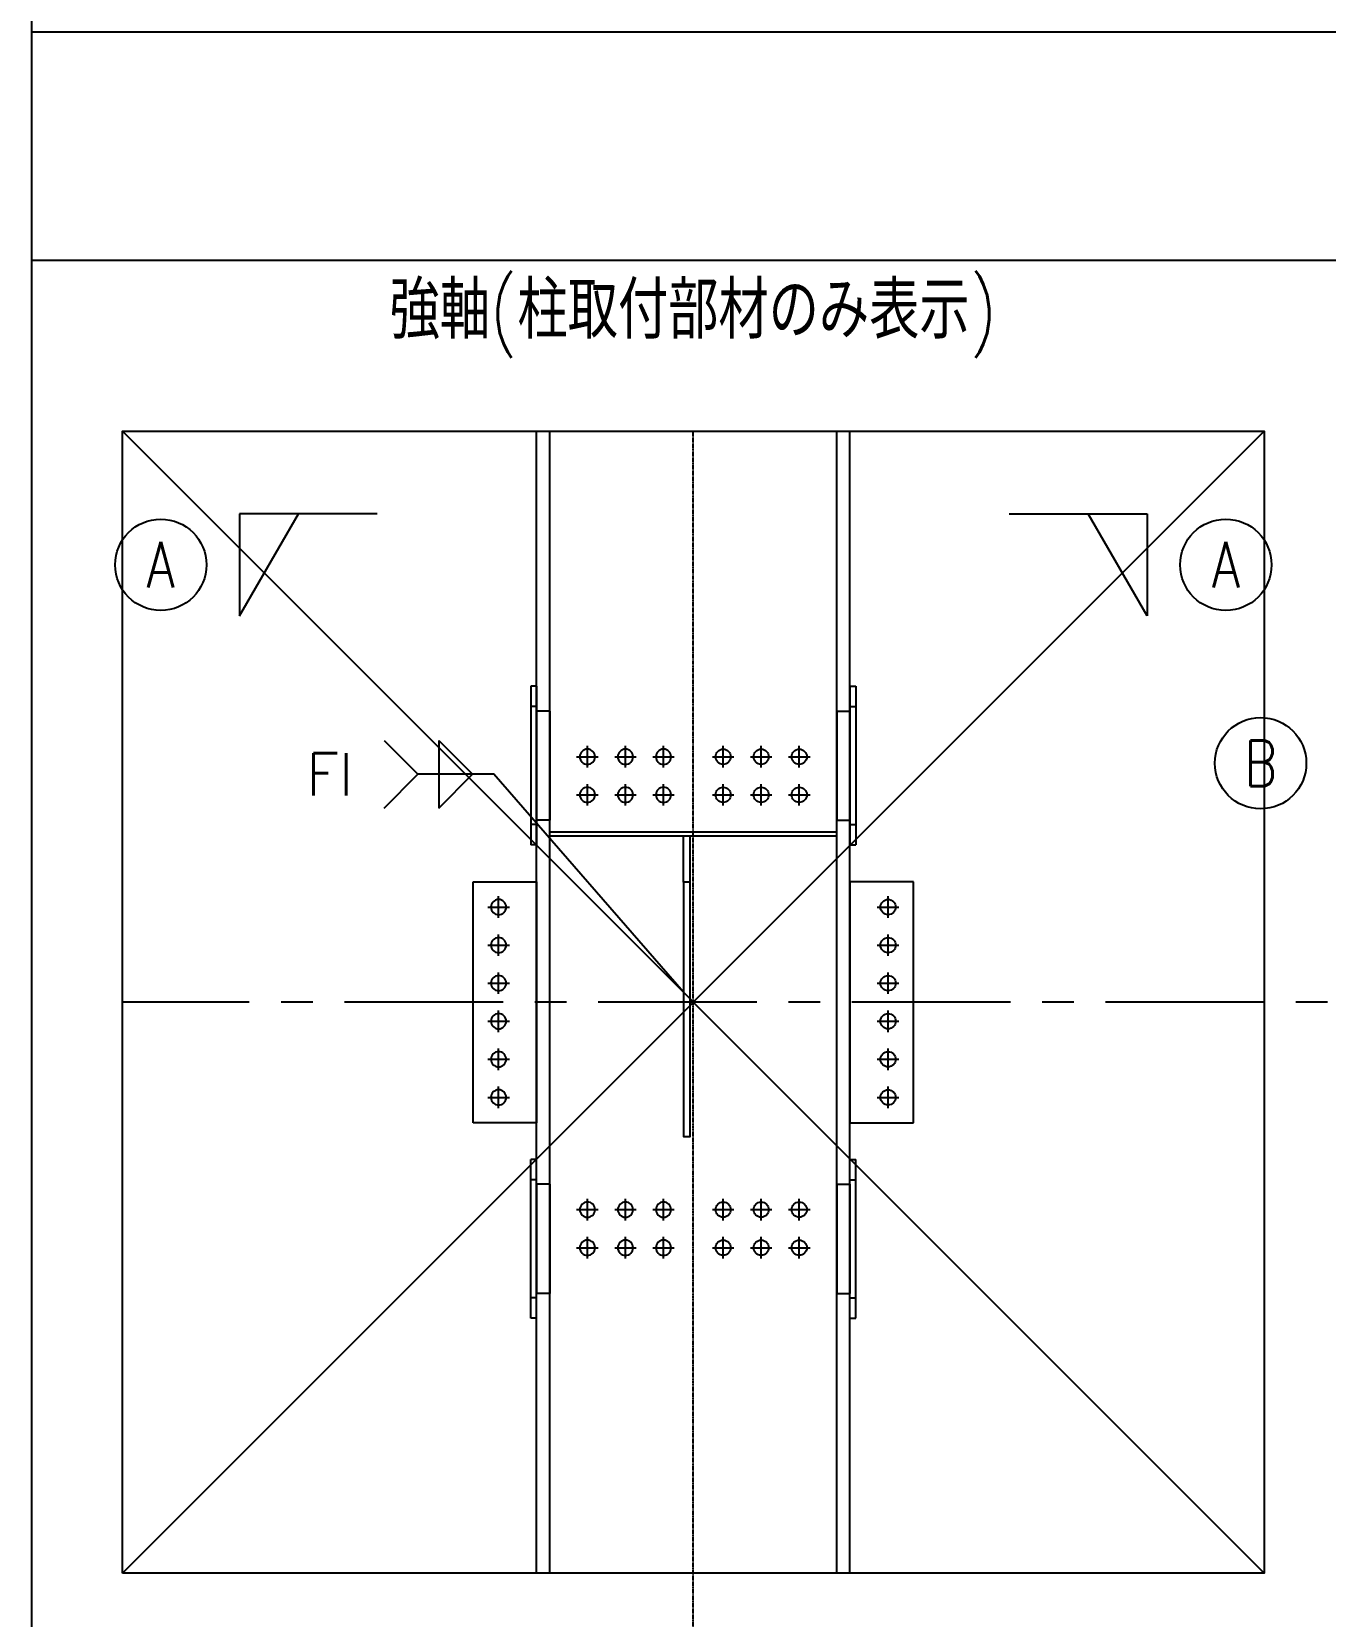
# Model space of a CAD drawing. Extents: x -668440 to 1010955, y -1678500 to 210463.
# Drawn here: x -658440 to -638046, y -1050424 to -1025443 of the extents above; entities that cross this region are included whole.
import ezdxf
from ezdxf.enums import TextEntityAlignment as Align

# ---------------------------------------------------------------- set-up
doc = ezdxf.new("R2010")
doc.units = 0
doc.header["$MEASUREMENT"] = 0
doc.linetypes.add('CENTER', pattern=[2, 1.25, -0.25, 0.25, -0.25])
doc.layers.get('0').update_dxf_attribs({"color": 3, "linetype": 'CONTINUOUS'})
doc.layers.add('00_ADDL', color=253, linetype='CONTINUOUS', plot=False)
for name, color, linetype in [('098', 7, 'CONTINUOUS'), ('100', 5, 'CENTER'), ('_1-1_L-CL', 3, 'CONTINUOUS'), ('_1-3_L-CS', 1, 'CONTINUOUS'), ('_1-B_TXT1', 3, 'CONTINUOUS'), ('_5-6_GS-M', 6, 'CONTINUOUS'), ('BOLT', 4, 'CONTINUOUS'), ('cfhole_d', 7, 'CONTINUOUS'), ('cfhole_u', 7, 'CONTINUOUS'), ('cfr_d', 7, 'CONTINUOUS'), ('cfr_u', 7, 'CONTINUOUS'), ('chole', 7, 'CONTINUOUS'), ('COL_H-494x302x13x21x13', 7, 'CONTINUOUS'), ('cwr_d', 7, 'CONTINUOUS'), ('cwr_u', 7, 'CONTINUOUS'), ('SH400-12-6-0-M22@60(0.0)', 7, 'CONTINUOUS')]:
    doc.layers.add(name, color=color, linetype=linetype)
doc.styles.add('DRACAD', font='txt', dxfattribs={"width": 0.85, "bigfont": 'extfont2'})
doc.styles.add('S000', font='simplex.shx', dxfattribs={"width": 0.7, "bigfont": 'extfont2.shx'})
doc.styles.add('S020', font='simplex.shx', dxfattribs={"width": 0.8, "height": 100, "bigfont": 'extfont2.shx'})

# ---------------------------------------------------------------- blocks, each defined once
blk = doc.blocks.new('剛接合部C1Y')
for p, q in [((-232913.84825, -413694.07507), (-232913.84825, -402309.07507)), ((-231644.77238, -408431.07507), (-232096.77238, -408431.07507)), ((-231644.77238, -408437.07507), (-232096.77238, -408437.07507)), ((-231886.43904, -408509.57507), (-231886.43904, -408437.07507)), ((-231875.77238, -408509.57507), (-231875.77238, -408437.07507))]:
    blk.add_line(p, q)
at = {"layer": '00_ADDL'}
for p, q in [((-232770.77238, -407799.07507), (-230970.77238, -409599.07507)), ((-230970.77238, -407799.07507), (-232770.77238, -409599.07507))]:
    blk.add_line(p, q, dxfattribs=at)
blk.add_lwpolyline([(-232770.77238, -409599.07507), (-232770.77238, -407799.07507), (-230970.77238, -407799.07507), (-230970.77238, -409599.07507)], close=True, dxfattribs=at)
at = {"layer": '100'}
blk.add_line((-231870.77238, -411532.4084), (-231870.77238, -407799.07507), dxfattribs=at)
at = {"layer": '100', "linetype": 'CENTER', "ltscale": 200}
blk.add_line((-226970.77238, -408699.07507), (-232770.77238, -408699.07507), dxfattribs=at)
at = {"layer": '_1-1_L-CL'}
for p, q in [((-232913.84825, -407169.07507), (-226827.6965, -407169.07507)), ((-232913.84825, -407529.07507), (-226827.6965, -407529.07507))]:
    blk.add_line(p, q, dxfattribs=at)
at = {"layer": '_1-3_L-CS'}
for p, q in [((-232368.95384, -407928.97256), (-232586.08899, -407928.97256)), ((-232586.08899, -407928.97256), (-232586.08899, -408090.04234)), ((-232586.08899, -408090.04234), (-232493.09531, -407928.97256)), ((-231372.59092, -407928.97256), (-231155.45576, -407928.97256)), ((-231155.45576, -408090.04234), (-231248.44944, -407928.97256)), ((-231155.45576, -407928.97256), (-231155.45576, -408090.04234))]:
    blk.add_line(p, q, dxfattribs=at)
at = {"layer": '_1-3_L-CS', "transparency": 33554661}
for p, q in [((-232358.16579, -408286.37797), (-232304.83246, -408339.7113)), ((-232271.9912, -408286.37797), (-232218.65787, -408339.7113)), ((-232271.9912, -408286.37797), (-232271.9912, -408393.04464)), ((-232358.16579, -408393.04464), (-232304.83246, -408339.7113)), ((-232271.9912, -408393.04464), (-232218.65787, -408339.7113))]:
    blk.add_line(p, q, dxfattribs=at)
at = {"layer": '_1-3_L-CS'}
blk.add_lwpolyline([(-231886.43904, -408683.4084), (-232185.35942, -408339.7113), (-232304.83246, -408339.7113)], dxfattribs=at)
at = {"layer": '_1-3_L-CS', "ltscale": 10}
for centre in [(-232710.32977, -408009.50745), (-231031.21498, -408009.50745), (-230976.44211, -408322.31177)]:
    blk.add_circle(centre, 72, dxfattribs=at)
at = {"layer": '_5-6_GS-M', "transparency": 33554661}
blk.add_lwpolyline([(-231886.43904, -408509.57507), (-231886.43904, -408910.57507), (-231875.77238, -408910.57507), (-231875.77238, -408509.57507)], close=True, dxfattribs=at)
at = {"layer": 'BOLT'}
for p, q in [((-232037.77238, -408329.07507), (-232037.77238, -408295.07507)), ((-231977.77238, -408329.07507), (-231977.77238, -408295.07507)), ((-231917.77238, -408329.07507), (-231917.77238, -408295.07507)), ((-231823.77238, -408329.07507), (-231823.77238, -408295.07507)), ((-231763.77238, -408329.07507), (-231763.77238, -408295.07507)), ((-231703.77238, -408329.07507), (-231703.77238, -408295.07507)), ((-232054.77238, -408312.07507), (-232020.77238, -408312.07507)), ((-231994.77238, -408312.07507), (-231960.77238, -408312.07507)), ((-231934.77238, -408312.07507), (-231900.77238, -408312.07507)), ((-231840.77238, -408312.07507), (-231806.77238, -408312.07507)), ((-231780.77238, -408312.07507), (-231746.77238, -408312.07507)), ((-231720.77238, -408312.07507), (-231686.77238, -408312.07507)), ((-232037.77238, -408389.07507), (-232037.77238, -408355.07507)), ((-231977.77238, -408389.07507), (-231977.77238, -408355.07507)), ((-231917.77238, -408389.07507), (-231917.77238, -408355.07507)), ((-231823.77238, -408389.07507), (-231823.77238, -408355.07507)), ((-231763.77238, -408389.07507), (-231763.77238, -408355.07507)), ((-231703.77238, -408389.07507), (-231703.77238, -408355.07507)), ((-232054.77238, -408372.07507), (-232020.77238, -408372.07507)), ((-231994.77238, -408372.07507), (-231960.77238, -408372.07507)), ((-231934.77238, -408372.07507), (-231900.77238, -408372.07507)), ((-231840.77238, -408372.07507), (-231806.77238, -408372.07507)), ((-231780.77238, -408372.07507), (-231746.77238, -408372.07507)), ((-231720.77238, -408372.07507), (-231686.77238, -408372.07507)), ((-232177.77238, -408566.07507), (-232177.77238, -408532.07507)), ((-231563.77238, -408566.07507), (-231563.77238, -408532.07507)), ((-232194.77238, -408549.07507), (-232160.77238, -408549.07507)), ((-231580.77238, -408549.07507), (-231546.77238, -408549.07507)), ((-232194.77238, -408609.07507), (-232160.77238, -408609.07507)), ((-232177.77238, -408626.07507), (-232177.77238, -408592.07507)), ((-231580.77238, -408609.07507), (-231546.77238, -408609.07507)), ((-231563.77238, -408626.07507), (-231563.77238, -408592.07507)), ((-232177.77238, -408686.07507), (-232177.77238, -408652.07507)), ((-231563.77238, -408686.07507), (-231563.77238, -408652.07507)), ((-232194.77238, -408669.07507), (-232160.77238, -408669.07507)), ((-231580.77238, -408669.07507), (-231546.77238, -408669.07507)), ((-232194.77238, -408729.07507), (-232160.77238, -408729.07507)), ((-232177.77238, -408746.07507), (-232177.77238, -408712.07507)), ((-231580.77238, -408729.07507), (-231546.77238, -408729.07507)), ((-231563.77238, -408746.07507), (-231563.77238, -408712.07507)), ((-232177.77238, -408806.07507), (-232177.77238, -408772.07507)), ((-231563.77238, -408806.07507), (-231563.77238, -408772.07507)), ((-232194.77238, -408789.07507), (-232160.77238, -408789.07507)), ((-231580.77238, -408789.07507), (-231546.77238, -408789.07507)), ((-232177.77238, -408866.07507), (-232177.77238, -408832.07507)), ((-231563.77238, -408866.07507), (-231563.77238, -408832.07507)), ((-232194.77238, -408849.07507), (-232160.77238, -408849.07507)), ((-231580.77238, -408849.07507), (-231546.77238, -408849.07507)), ((-232037.77238, -409043.07507), (-232037.77238, -409009.07507)), ((-231977.77238, -409043.07507), (-231977.77238, -409009.07507)), ((-231917.77238, -409043.07507), (-231917.77238, -409009.07507)), ((-231823.77238, -409043.07507), (-231823.77238, -409009.07507)), ((-231763.77238, -409043.07507), (-231763.77238, -409009.07507)), ((-231703.77238, -409043.07507), (-231703.77238, -409009.07507)), ((-232054.77238, -409026.07507), (-232020.77238, -409026.07507)), ((-231994.77238, -409026.07507), (-231960.77238, -409026.07507)), ((-231934.77238, -409026.07507), (-231900.77238, -409026.07507)), ((-231840.77238, -409026.07507), (-231806.77238, -409026.07507)), ((-231780.77238, -409026.07507), (-231746.77238, -409026.07507)), ((-231720.77238, -409026.07507), (-231686.77238, -409026.07507)), ((-232054.77238, -409086.07507), (-232020.77238, -409086.07507)), ((-232037.77238, -409103.07507), (-232037.77238, -409069.07507)), ((-231994.77238, -409086.07507), (-231960.77238, -409086.07507)), ((-231977.77238, -409103.07507), (-231977.77238, -409069.07507)), ((-231934.77238, -409086.07507), (-231900.77238, -409086.07507)), ((-231917.77238, -409103.07507), (-231917.77238, -409069.07507)), ((-231840.77238, -409086.07507), (-231806.77238, -409086.07507)), ((-231823.77238, -409103.07507), (-231823.77238, -409069.07507)), ((-231780.77238, -409086.07507), (-231746.77238, -409086.07507)), ((-231763.77238, -409103.07507), (-231763.77238, -409069.07507)), ((-231720.77238, -409086.07507), (-231686.77238, -409086.07507)), ((-231703.77238, -409103.07507), (-231703.77238, -409069.07507))]:
    blk.add_line(p, q, dxfattribs=at)
at = {"layer": 'cfhole_d'}
for p, q in [((-232117.77238, -408986.07507), (-232117.77238, -409158.07507)), ((-232096.77238, -408986.07507), (-232117.77238, -408986.07507)), ((-232096.77238, -408986.07507), (-232096.77238, -409158.07507)), ((-231644.77238, -408986.07507), (-231644.77238, -409158.07507)), ((-231644.77238, -408986.07507), (-231623.77238, -408986.07507)), ((-231623.77238, -408986.07507), (-231623.77238, -409158.07507)), ((-232096.77238, -409158.07507), (-232117.77238, -409158.07507)), ((-231644.77238, -409158.07507), (-231623.77238, -409158.07507))]:
    blk.add_line(p, q, dxfattribs=at)
at = {"layer": 'cfhole_u'}
for p, q in [((-232096.77238, -408240.07507), (-232117.77238, -408240.07507)), ((-232117.77238, -408240.07507), (-232117.77238, -408412.07507)), ((-232096.77238, -408240.07507), (-232096.77238, -408412.07507)), ((-231644.77238, -408240.07507), (-231623.77238, -408240.07507)), ((-231644.77238, -408240.07507), (-231644.77238, -408412.07507)), ((-231623.77238, -408240.07507), (-231623.77238, -408412.07507)), ((-232096.77238, -408412.07507), (-232117.77238, -408412.07507)), ((-231644.77238, -408412.07507), (-231623.77238, -408412.07507))]:
    blk.add_line(p, q, dxfattribs=at)
at = {"layer": 'cfr_d'}
for p, q in [((-232126.77238, -409197.07507), (-232126.77238, -408947.07507)), ((-232117.77238, -408947.07507), (-232126.77238, -408947.07507)), ((-232117.77238, -409197.07507), (-232117.77238, -408947.07507)), ((-231623.77238, -409197.07507), (-231623.77238, -408947.07507)), ((-231623.77238, -408947.07507), (-231614.77238, -408947.07507)), ((-231614.77238, -409197.07507), (-231614.77238, -408947.07507)), ((-232117.77238, -408979.07507), (-232126.77238, -408979.07507)), ((-231623.77238, -408979.07507), (-231614.77238, -408979.07507)), ((-232117.77238, -409165.07507), (-232126.77238, -409165.07507)), ((-231623.77238, -409165.07507), (-231614.77238, -409165.07507)), ((-232117.77238, -409197.07507), (-232126.77238, -409197.07507)), ((-231623.77238, -409197.07507), (-231614.77238, -409197.07507))]:
    blk.add_line(p, q, dxfattribs=at)
at = {"layer": 'cfr_u'}
for p, q in [((-232117.77238, -408201.07507), (-232126.77238, -408201.07507)), ((-232126.77238, -408201.07507), (-232126.77238, -408451.07507)), ((-232117.77238, -408201.07507), (-232117.77238, -408451.07507)), ((-231623.77238, -408201.07507), (-231614.77238, -408201.07507)), ((-231623.77238, -408201.07507), (-231623.77238, -408451.07507)), ((-231614.77238, -408201.07507), (-231614.77238, -408451.07507)), ((-232117.77238, -408233.07507), (-232126.77238, -408233.07507)), ((-231623.77238, -408233.07507), (-231614.77238, -408233.07507)), ((-232117.77238, -408419.07507), (-232126.77238, -408419.07507)), ((-231623.77238, -408419.07507), (-231614.77238, -408419.07507)), ((-232117.77238, -408451.07507), (-232126.77238, -408451.07507)), ((-231623.77238, -408451.07507), (-231614.77238, -408451.07507))]:
    blk.add_line(p, q, dxfattribs=at)
at = {"layer": 'chole', "extrusion": (0, 6.12323e-17, -1)}
for centre in [(232037.77238, -408312.07507), (231977.77238, -408312.07507), (231917.77238, -408312.07507), (232037.77238, -408372.07507), (231977.77238, -408372.07507), (231917.77238, -408372.07507), (232037.77238, -409026.07507), (231977.77238, -409026.07507), (231917.77238, -409026.07507), (232037.77238, -409086.07507), (231977.77238, -409086.07507), (231917.77238, -409086.07507)]:
    blk.add_circle(centre, 12, dxfattribs=at)
at = {"layer": 'chole'}
for centre in [(-231823.77238, -408312.07507), (-231763.77238, -408312.07507), (-231703.77238, -408312.07507), (-231823.77238, -408372.07507), (-231763.77238, -408372.07507), (-231703.77238, -408372.07507), (-231823.77238, -409026.07507), (-231763.77238, -409026.07507), (-231703.77238, -409026.07507), (-231823.77238, -409086.07507), (-231763.77238, -409086.07507), (-231703.77238, -409086.07507)]:
    blk.add_circle(centre, 12, dxfattribs=at)
at = {"layer": 'COL_H-494x302x13x21x13'}
for p, q in [((-232117.77238, -409599.07507), (-232117.77238, -407799.07507)), ((-232096.77238, -409599.07507), (-232096.77238, -407799.07507)), ((-231644.77238, -409599.07507), (-231644.77238, -407799.07507)), ((-231623.77238, -409599.07507), (-231623.77238, -407799.07507))]:
    blk.add_line(p, q, dxfattribs=at)
at = {"layer": 'cwr_d', "extrusion": (0, 6.12323e-17, -1)}
for centre in [(232037.77238, -409026.07507), (231977.77238, -409026.07507), (231917.77238, -409026.07507), (232037.77238, -409086.07507), (231977.77238, -409086.07507), (231917.77238, -409086.07507)]:
    blk.add_circle(centre, 12, dxfattribs=at)
at = {"layer": 'cwr_d'}
for centre in [(-231823.77238, -409026.07507), (-231763.77238, -409026.07507), (-231703.77238, -409026.07507), (-231823.77238, -409086.07507), (-231763.77238, -409086.07507), (-231703.77238, -409086.07507)]:
    blk.add_circle(centre, 12, dxfattribs=at)
at = {"layer": 'cwr_u', "extrusion": (0, 6.12323e-17, -1)}
for centre in [(232037.77238, -408312.07507), (231977.77238, -408312.07507), (231917.77238, -408312.07507), (232037.77238, -408372.07507), (231977.77238, -408372.07507), (231917.77238, -408372.07507)]:
    blk.add_circle(centre, 12, dxfattribs=at)
at = {"layer": 'cwr_u'}
for centre in [(-231823.77238, -408312.07507), (-231763.77238, -408312.07507), (-231703.77238, -408312.07507), (-231823.77238, -408372.07507), (-231763.77238, -408372.07507), (-231703.77238, -408372.07507)]:
    blk.add_circle(centre, 12, dxfattribs=at)
at = {"layer": 'SH400-12-6-0-M22@60(0.0)'}
for p, q in [((-232217.77238, -408889.07507), (-232217.77238, -408509.07507)), ((-232217.77238, -408509.07507), (-232117.77238, -408509.07507)), ((-232117.77238, -408509.07507), (-232117.77238, -408889.07507)), ((-231623.77238, -408509.07507), (-231623.77238, -408889.07507)), ((-231523.77238, -408509.07507), (-231623.77238, -408509.07507)), ((-231523.77238, -408889.07507), (-231523.77238, -408509.07507)), ((-232117.77238, -408889.07507), (-232217.77238, -408889.07507)), ((-231623.77238, -408889.07507), (-231523.77238, -408889.07507))]:
    blk.add_line(p, q, dxfattribs=at)
at = {"layer": 'SH400-12-6-0-M22@60(0.0)', "extrusion": (0, 6.12323e-17, -1)}
for centre in [(232177.77238, -408549.07507), (232177.77238, -408609.07507), (232177.77238, -408669.07507), (232177.77238, -408729.07507), (232177.77238, -408789.07507), (232177.77238, -408849.07507)]:
    blk.add_circle(centre, 12, dxfattribs=at)
at = {"layer": 'SH400-12-6-0-M22@60(0.0)'}
for centre in [(-231563.77238, -408549.07507), (-231563.77238, -408609.07507), (-231563.77238, -408669.07507), (-231563.77238, -408729.07507), (-231563.77238, -408789.07507), (-231563.77238, -408849.07507)]:
    blk.add_circle(centre, 12, dxfattribs=at)
at = {"layer": '098', "color": 3, "linetype": 'Continuous', "style": 'DRACAD'}
blk.add_text('FI', height=66.666667, dxfattribs=at).set_placement((-232480.96384, -408339.7113), align=Align.MIDDLE_LEFT)
at = {"layer": '_1-3_L-CS', "ltscale": 10, "style": 'S000', "width": 0.8}
for s, p in [('A', (-232710.32977, -408009.50745)), ('B', (-230976.44211, -408322.31177))]:
    blk.add_text(s, height=72, rotation=359.99999997, dxfattribs=at).set_placement(p, align=Align.MIDDLE)
at = {"layer": '_1-3_L-CS', "ltscale": 10, "style": 'S000', "text_generation_flag": 2, "width": 0.8}
blk.add_text('A', height=72, rotation=0.00000003, dxfattribs=at).set_placement((-231031.21498, -408009.50745), align=Align.MIDDLE)
at = {"layer": '_1-B_TXT1', "style": 'S020', "width": 0.8}
blk.add_text('強軸(柱取付部材のみ表示)', height=90, dxfattribs=at).set_placement((-231870.77238, -407680.00234), align=Align.BOTTOM_CENTER)

msp = doc.modelspace()

# ---------------------------------------------------------------- block references
at = {"xscale": 10, "yscale": 10, "zscale": 10}
msp.add_blockref('剛接合部C1Y', (1670698.6842, 3046247.35843, 5600), dxfattribs=at)

doc.saveas('drawing.dxf')
